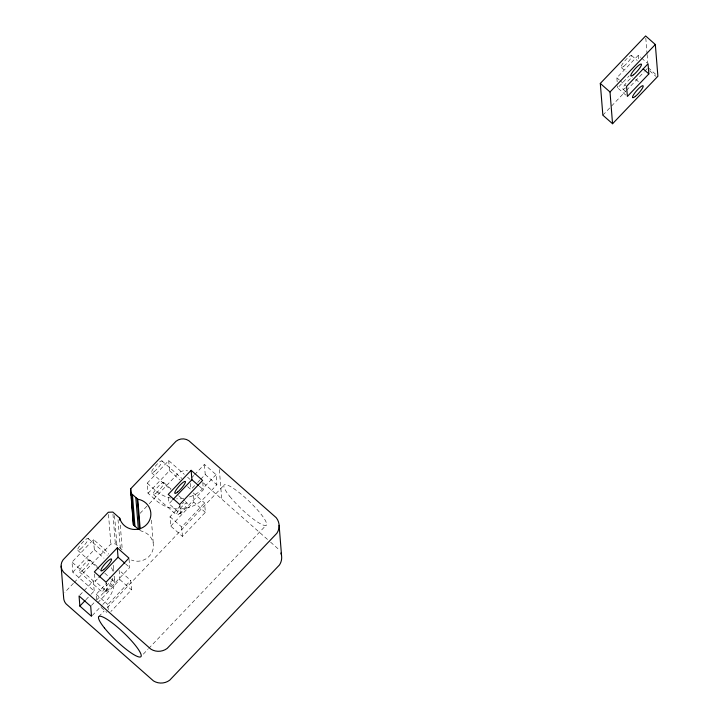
<?xml version="1.0" encoding="UTF-8"?>
<svg xmlns="http://www.w3.org/2000/svg" width="719" height="719" viewBox="0 0 719 719"><rect width="100%" height="100%" fill="white"/><g stroke="black" fill="none" stroke-linecap="round" stroke-linejoin="round"><path stroke-width="0.54" stroke-dasharray="3.6 2.7" d="M91.169 594.2L94.189 591.036L72.826 572.207L72.008 562.105L93.497 539.547L103.212 548.103A31.178 29.991 -4.6 0 1 108.623 554.142M194.597 474.675L204.403 464.393L216.06 474.657L216.868 484.759L202.542 499.795A33.955 32.661 -4.6 0 1 157.749 501.817L148.033 493.261L147.224 483.159L168.713 460.6L184.325 474.36M72.826 572.207L94.315 549.649L93.497 539.547M148.033 493.261L169.522 470.702L168.713 460.6M73.41 583.325L66.534 590.551A10.39 9.994 -4.6 0 0 64.899 592.717M74.174 582.525L110.87 544.013L115.346 543.816L122.284 549.927L120.082 522.56M140.106 513.321L148.509 504.495M149.273 503.695L177.557 474.01A10.39 9.994 -4.6 0 1 187.659 470.855M79.8 595.179L93.38 580.934L72.008 562.105M191.587 477.847L193.851 475.475M129.034 559.148L129.699 567.489L106.78 591.548L95.124 581.276L98.179 578.067M202.776 482.494L203.36 489.792L180.442 513.851L168.983 503.758L172.039 500.55M85.894 599.736L90.414 594.99M187.605 486.637L190.895 489.531L194.66 485.577M197.68 482.404L199.936 480.031M200.691 479.24L205.221 474.495L204.403 464.393M96.589 599.475L96.175 594.262L106.87 583.037M205.355 512.332L193.708 502.069L192.953 492.686L204.6 502.949L205.355 512.332L182.437 536.392L170.78 526.128L170.026 516.745L183.776 502.311M91.457 605.443L95.978 600.698M96.732 599.907L105.028 591.198A31.178 29.991 -4.6 0 0 112.595 578.166M216.06 474.657L201.733 489.693A33.955 32.661 -4.6 0 1 188.684 497.233M97.685 602.846L119.848 579.586L119.093 570.203L130.75 580.476L131.505 589.859L110.87 611.51M170.78 526.128L193.708 502.069M92.275 615.545L102.071 605.254M102.826 604.463L105.846 601.3A31.178 29.991 -4.6 0 0 114.15 576.332L114.438 579.325M108.245 609.748L107.823 604.535L130.75 580.476M182.437 536.392L181.682 527.009L204.6 502.949M98.746 616.632L104.165 610.952M107.257 607.699L224.103 485.055M617.181 81.831L616.857 77.787L638.346 55.237L640.773 57.376M625.755 95.034L617.666 87.898L629.179 75.81M602.855 115.175L625.791 91.106M626.555 90.306L644.134 71.855M644.898 71.046L647.19 68.647M143.288 654.155L147.925 649.284M148.698 648.475L266.318 525.023M641.582 58.086L647.244 63.083M648.187 67.703L656.267 74.839M649.616 70.786L656.088 76.493M631.561 55.489L637.223 60.477M635.731 79.27L638.966 82.128M621.279 67.496L626.132 71.783M616.857 77.787L619.284 79.935M620.093 80.645L625.755 85.642M623.014 89.147L625.44 91.286M205.221 474.495L216.868 484.759M203.351 482.907L269.733 541.389M270.569 542.135L278.756 549.415M199.271 486.188L203.36 489.792M187.614 477.254L190.077 479.429M161.928 460.852L181.907 478.459M169.522 470.702L180.208 480.121M163.671 482.503L171.167 489.1M178.654 495.706L184.486 500.837M185.313 501.574L186.976 503.039M151.646 472.868L170.789 489.738M147.224 483.159L156.931 491.715A33.955 32.661 -4.6 0 0 170.565 498.051M153.381 494.51L176.694 515.056M170.026 516.745L181.682 527.009M139.783 530.469L142.82 531.539A15.854 15.252 -4.6 0 1 152.374 551.365A15.854 15.252 -4.6 0 1 131.424 560.065M125.537 563.822L129.699 567.489M88.078 538.378L107.221 555.248M94.315 549.649L104.021 558.205M119.848 579.586L131.505 589.859M89.812 560.02L97.308 566.626M104.803 573.223L110.627 578.364M111.463 579.092L113.126 580.557M77.787 550.386L101.091 570.922M79.53 572.036L102.835 592.573M96.175 594.262L107.823 604.535M101.091 607.312L106.915 612.453M645.806 38.143L647.037 53.467M647.127 54.563L647.828 63.317M638.346 55.237L638.67 59.273M617.504 85.876L617.666 87.898M219.358 469.543L221.731 499.103M190.4 483.465L190.895 489.531M179.687 504.468L180.442 513.851M168.48 497.503L168.983 503.758M151.412 520.214L153.354 544.301M118.024 519.72L120.316 548.193M114.519 515.622L116.9 545.182M112.964 514.247L115.346 543.816M113.62 569.223L113.782 571.246M108.488 514.453L110.87 544.013M106.026 582.165L106.78 591.548M94.54 573.978L95.124 581.276M93.38 580.934L94.189 591.036M111.472 567.731A31.178 29.991 -4.6 0 1 112.991 571.452M113.18 565.242A31.178 29.991 -4.6 0 1 113.638 571.228M183.731 498.411A33.955 32.661 -4.6 0 1 176.613 498.833M625.629 87.835A7.927 1.591 -48.6 0 1 624.236 85.597A7.927 1.591 -48.6 0 1 632.729 77.176M82.137 570.724A7.927 1.591 -48.6 0 0 90.046 560.389A7.927 1.591 -48.6 0 0 81.831 566.976A7.927 1.591 -48.6 0 0 82.137 570.724M80.393 549.073A7.927 1.591 -48.6 0 0 88.302 538.747A7.927 1.591 -48.6 0 0 80.097 545.326A7.927 1.591 -48.6 0 0 80.393 549.073M155.996 493.198A7.927 1.591 -48.6 0 0 163.905 482.871A7.927 1.591 -48.6 0 0 155.69 489.45A7.927 1.591 -48.6 0 0 155.996 493.198M154.252 471.556A7.927 1.591 -48.6 0 0 162.161 461.221A7.927 1.591 -48.6 0 0 153.947 467.799A7.927 1.591 -48.6 0 0 154.252 471.556M105.441 591.261A7.927 1.591 -48.6 0 0 113.35 580.925A7.927 1.591 -48.6 0 0 105.145 587.513A7.927 1.591 -48.6 0 0 105.441 591.261M179.301 513.734A7.927 1.591 -48.6 0 0 187.21 503.408A7.927 1.591 -48.6 0 0 178.995 509.987A7.927 1.591 -48.6 0 0 179.301 513.734M623.885 66.184A7.927 1.591 -48.6 0 0 631.794 55.857A7.927 1.591 -48.6 0 0 623.58 62.436A7.927 1.591 -48.6 0 0 623.885 66.184M229.756 496.362A29.066 5.419 43.6 0 0 265.724 525.4A29.066 5.419 43.6 0 0 240.146 493.36A29.066 5.419 43.6 0 0 229.756 496.362"/><path stroke-width="1.08" d="M117.296 547.833L94.369 571.893L106.026 582.165L128.944 558.106L117.296 547.833L118.051 557.216L124.711 563.085M191.146 470.316L168.228 494.375L179.687 504.468L202.605 480.409L191.146 470.316L191.901 479.699L198.453 485.469M98.943 577.267L118.051 557.216M172.803 499.75L191.901 479.699M79.863 606.072L79.054 595.97L90.702 606.234L91.52 616.336L79.863 606.072L85.139 600.527M648.862 73.904L627.372 96.454L626.564 86.352L648.053 63.802L648.862 73.904L643.199 68.907M612.561 123.74L657.885 76.268L655.333 44.515L645.626 35.95L600.302 83.431L602.855 115.175L612.561 123.74L610.009 91.996L600.302 83.431M130.669 488.794L175.993 441.313A10.39 9.994 -4.6 0 1 188.872 440.738L276.204 517.671A14.012 13.481 -4.6 0 1 276.86 533.282L167.15 648.439A14.003 13.472 -4.6 0 1 150.918 649.167L63.614 572.216A10.39 9.994 -4.6 0 1 63.083 559.831L108.308 512.261L112.793 512.063L119.731 518.174L120.54 520.493A15.854 15.252 -4.6 0 0 146.685 524.493A15.854 15.252 -4.6 0 0 140.259 499.795L137.787 499.22L130.849 493.108L130.669 488.794L131.2 495.364M610.009 91.996L655.333 44.515M130.849 493.108L133.401 524.852L138.372 529.229L135.819 497.485M279.125 525.355L281.677 557.108A14.012 13.481 -4.6 0 1 279.412 565.026L169.702 680.192A14.003 13.472 -4.6 0 1 153.48 680.92L66.166 603.969A10.39 9.994 -4.6 0 1 63.667 597.875L61.115 566.123M137.787 499.22L140.169 528.78M137.23 498.725L139.693 529.382M132.404 494.474L134.956 526.227M131.235 493.45L133.797 525.194M131.37 497.557L131.901 504.127M132.08 506.311L133.401 524.852M119.731 518.174L119.911 520.367M280.841 553.037A14.012 13.481 -4.6 0 1 281.426 555.041M104.408 627.939A29.066 5.419 43.6 0 0 140.376 656.977A29.066 5.419 43.6 0 0 114.788 624.937A29.066 5.419 43.6 0 0 104.408 627.939M103.707 569.61A7.927 1.591 -48.6 0 0 111.607 559.283A7.927 1.591 -48.6 0 0 103.401 565.862A7.927 1.591 -48.6 0 0 103.707 569.61M177.557 492.093A7.927 1.591 -48.6 0 0 185.466 481.757A7.927 1.591 -48.6 0 0 177.26 488.345A7.927 1.591 -48.6 0 0 177.557 492.093M633.592 74.749A7.927 1.591 -48.6 0 0 641.501 64.413A7.927 1.591 -48.6 0 0 633.286 71.001A7.927 1.591 -48.6 0 0 633.592 74.749M635.335 96.4A7.927 1.591 -48.6 0 0 643.235 86.064A7.927 1.591 -48.6 0 0 635.03 92.652A7.927 1.591 -48.6 0 0 635.335 96.4"/></g></svg>
